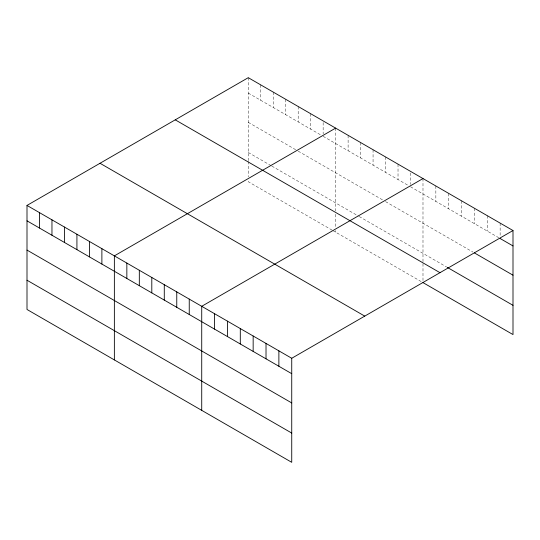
<?xml version="1.0" encoding="UTF-8"?>
<svg xmlns="http://www.w3.org/2000/svg" width="540" height="540" viewBox="0 0 540 540"><rect width="100%" height="100%" fill="white"/><g stroke="black" fill="none" stroke-linecap="round" stroke-linejoin="round"><path stroke-width="0.41" stroke-dasharray="2.7 2.03" d="M248.265 77.679L248.265 160.603M248.265 93.089L321.071 135.122M323.15 136.323L408.429 185.558M410.508 186.759L498.71 237.681M248.265 122.344L297.493 150.761M298.188 151.16L382.779 200.003M385.546 201.602L472.993 252.085M248.265 152.476L271.148 165.686M271.836 166.091L358.506 216.128M359.201 216.526L446.567 266.963M332.161 230.168L248.265 181.73L248.265 180.103M332.856 230.566L421.605 281.806M500.141 223.101L500.141 236.885M487.283 215.676L487.283 231.086M474.424 208.251L474.424 223.661M461.565 200.826L461.565 216.236M448.706 193.408L448.706 208.811M435.848 185.983L435.848 201.393M422.989 178.558L422.989 280.982M410.508 172.976L410.508 184.329M398.027 164.147L398.027 179.557M385.546 156.944L385.546 172.348M373.066 149.735L373.066 165.145M360.585 142.533L360.585 157.936M348.111 135.324L348.111 150.734M335.63 128.122L335.63 211.039M335.63 214.292L335.63 227.293M335.63 230.54L335.63 232.166M323.15 122.533L323.15 133.886M310.669 113.711L310.669 129.114M298.188 106.502L298.188 121.912M285.707 99.299L285.707 114.703M273.226 92.09L273.226 107.501M260.746 84.888L260.746 100.298M248.265 161.413L248.265 176.857"/><path stroke-width="0.81" d="M27 205.429L291.735 358.27L291.735 462.321L27 309.474L27 205.429L248.265 77.679L513 230.526L513 334.571L422.989 282.609M335.63 128.122L114.365 255.866L114.365 359.917M422.989 178.558L201.724 306.301L201.724 410.353M291.735 358.27L513 230.526M500.141 238.511L513 245.929M474.424 252.916L513 275.184M447.275 267.374L513 305.323M175.25 119.84L439.985 272.68M100.015 163.269L364.75 316.116M27 220.833L291.735 373.68M27 250.088L291.735 402.928M27 280.226L291.735 433.067M278.876 350.845L278.876 366.255M266.018 343.42L266.018 358.83M253.159 336.002L253.159 351.405M240.3 328.577L240.3 343.987M227.441 321.151L227.441 336.562M214.583 313.726L214.583 329.137M189.243 299.099L189.243 314.51M176.762 291.89L176.762 307.3M164.281 284.688L164.281 300.098M151.801 277.479L151.801 292.889M139.32 270.277L139.32 285.687M126.846 263.068L126.846 278.478M101.885 248.663L101.885 264.067M89.404 241.454L89.404 256.865M76.923 234.252L76.923 249.656M64.442 227.043L64.442 242.453M51.962 219.841L51.962 235.244M39.481 212.632L39.481 228.042"/></g></svg>
